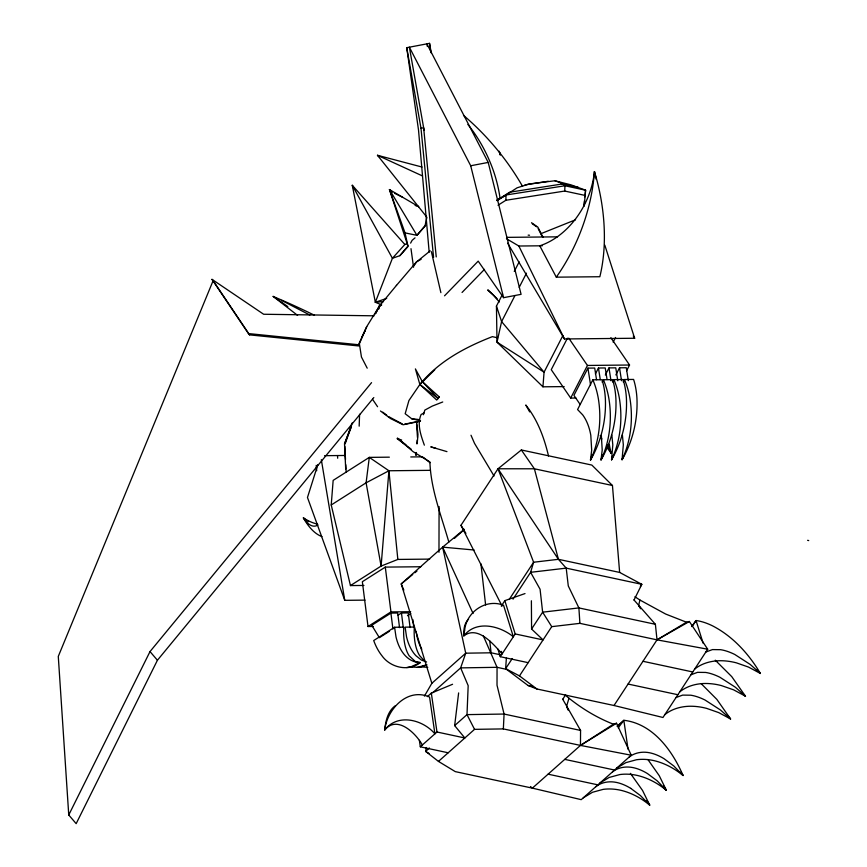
<?xml version="1.0" encoding="UTF-8"?>
<svg xmlns="http://www.w3.org/2000/svg" width="867" height="867" viewBox="0 0 867 867"><rect width="100%" height="100%" fill="white"/><g stroke="black" fill="none" stroke-linecap="round" stroke-linejoin="round"><path stroke-width="1.3" d="M438.973 552.29L439.081 506.556M562.683 699.17L580.565 730.426L580.457 745.414L532.381 788.136L455.273 771.619L438.464 761.41L425.621 751.386L426.358 747.506M359.166 426.163L359.588 414.253M498.005 205.23L505.862 200.277L506.068 194.977L517.1 187.814L529.022 184.01L554.837 180.77L560.071 182.514L564.948 185.766L585.604 190.198L584.206 206.14M505.862 200.277L564.731 191.054L564.948 185.766L506.068 194.977L497.094 200.645M379.15 308.739L379.258 306.192L396.533 285.308M616.524 723.23L580.457 745.414L613.435 724.205L616.524 723.23L631.241 755.222L580.457 745.414L503.348 728.909L504.074 714.05L497.019 685.223L497.051 667.319L483.212 635.598M506.382 658.183L505.624 668.663L528.068 685.494L536.911 688.983L614.02 705.5L662.962 717.486L707.689 649.21L689.373 621.498L686.491 622.224L657.013 639.857L614.02 705.5M363.934 585.442L350.452 585.583L331.227 504.984L333.156 480.383L369.299 457.375L389.359 457.169M564.157 386.595L542.937 386.812L544.064 372.192L562.835 335.659M429.674 559.107L397.845 559.432L381.101 566.075L366.102 482.8L369.299 457.375L388.925 470.759L381.101 566.075L350.452 585.583M415.9 455.359L416.127 452.812M416.908 443.893L417.244 440.078M417.471 437.532L416.583 424.342M416.182 455.034L416.409 452.487M417.19 443.568L417.97 434.649L416.583 421.351M423.421 414.74L424.819 410.102L432.243 406.103L442.734 401.985M583.968 204.84L584.412 200.851M584.857 196.852L585.604 190.198L570.963 184.844L554.837 180.77M419.368 740.342L420.3 746.812L436.979 732.008L464.842 737.98L454.644 725.603L458.632 692.917M426.911 217.238L425.047 225.702L416.94 235.336L405.03 232.887L389.467 189.58L418.739 206.682L415.141 205.436M639.944 607.68L638.676 605.296L639.922 600.029L634.904 596.767M344.795 443.319L352.165 422.944M591.923 455.142L590.481 460.074C601.264 441.563 606.369 419.845 605.35 398.462A61.904 34.322 -79.1 0 0 602.012 379.746L592.833 379.844L577.574 409.549L582.667 414.838A39.871 23.81 89.2 0 1 590.795 435.245L591.684 450.136L590.481 460.074C599.422 441.032 601.698 419.205 598.328 398.538A60.051 33.813 -89 0 0 592.833 379.844M602.457 455.034L601.015 459.965C611.788 441.455 616.892 419.736 615.884 398.354A61.904 34.322 -79.1 0 0 612.546 379.638L603.367 379.735L602.142 382.119M612.622 456.161L611.538 459.857C622.322 441.346 627.426 419.628 626.408 398.246A61.904 34.322 -79.1 0 0 623.07 379.54L613.89 379.627L612.666 382.011M623.145 456.053L622.062 459.748C632.845 441.238 637.949 419.52 636.931 398.137A61.904 34.322 -79.1 0 0 633.593 379.432L624.413 379.518L623.2 381.903M566.639 706.074L568.069 709.802L566.639 706.074L568.99 698.228L565.262 695.15M317.864 464.582L307.471 497.485L344.763 600.332L365.007 600.127M350.03 430.379L351.395 426.553M345.196 443.774L351.579 425.578M375.942 313.02L379.529 305.867L366.492 327.032L359.393 343.765L361.452 357.031L367.207 368.172M381.534 304.848L375.346 302.258L392.415 258.279L404.835 244.472L407.306 243.605M349.748 430.704L344.513 443.655L345.695 468.971M374.111 315.816L263.644 314.255L212.003 279.358L213.13 280.67L58.284 656.406L68.753 814.98L76.166 823.65L157.426 660.242L373.818 397.563M358.309 345.142L366.763 326.696M634.026 600.018L641.818 584.325L619.645 572.426L558.424 559.313L533.606 562.228L509.211 599.455M68.753 814.98L150.013 651.572L371.553 382.64M375.378 313.908L379.258 306.192L381.469 304.707M361.853 337.155L365.44 330.143M542.937 386.812L497.008 342.162L496.444 306.105L502.589 294.151M514.261 271.425L519.17 261.867M514.944 295.604L501.603 321.592L497.008 342.162L544.064 372.192L501.603 321.592L496.444 306.105M519.192 287.345L526.475 273.17M567.408 338.206L551.249 369.678L570.681 398.083L575.948 398.029M570.681 398.083L587.447 365.451L568.752 338.141M596.529 379.681L594.708 368.052L587.934 368.128L573.932 395.363L580.164 404.466M595.412 373.937L598.458 368.02L605.242 367.944L607.063 379.573M613.153 342.172L615.57 337.458M605.339 375.021L608.981 367.911L615.765 367.836L617.792 380.754M615.863 374.912L619.515 367.803L626.288 367.727L628.315 380.646M626.559 370.848L629.55 365.018L610.867 337.707M410.611 243.118L412.107 240.332L415.033 237.851M424.418 696.103L431.842 683.294L465.72 653.187L491.101 652.797L500.226 654.748M562.759 699.301L565.587 694.781M502.08 606.076L460.973 525.304L498.005 468.776L521.349 449.973L591.836 465.07L612.449 485.498L619.645 572.426M501.289 606.066L504.832 600.647L525.012 593.57M513.036 599.151L530.615 572.318L533.606 562.228L498.005 468.776L534.386 468.787L612.449 485.498M528.144 662.659L500.281 656.698L515.193 633.94L504.832 600.647M512.256 658.552L505.624 668.663L519.474 675.902L536.911 688.983M515.193 633.94L543.056 639.9L531.579 629.041L542.634 612.178L540.076 589.246L530.615 572.318L566.205 568.134L641.818 584.325L640.355 586.569M519.474 675.902L551.737 626.657L579.904 623.351L657.013 639.857L707.689 649.21M692.419 625.963L696.049 620.534A54.263 29.185 45.1 0 1 712.685 625.92C732.973 636.421 748.871 653.989 760.402 673.475L748.514 667.081L736.289 662.811A49.452 32.057 25.2 0 0 718.494 660.762C709.943 661.131 701.316 663.667 694.619 669.151M413.635 266.212L416.583 261.78L421.134 259.298M421.275 383.106L422.305 381.588C440.88 360.173 466.348 346.789 492.391 336.645L497.625 337.827M691.725 626.581L696.049 620.534L703.104 643.206M618.225 727.868L623.828 720.282C652.862 723.685 672.337 750.508 683.066 775.521C674.613 768.541 664.761 763.144 654.043 760.641A49.452 38.007 34.2 0 0 636.508 759.741L625.866 762.646L616.632 768.205M383.431 301.608L375.346 302.258L352.273 185.278L392.415 258.279L399.85 255.678L407.945 246.044L405.03 232.887M396.382 285.492L416.312 262.116L430.216 250.845M468.548 619.168C464.073 623.438 463.563 630.081 463.812 635.912C477.793 625.096 493.399 644.246 502.123 653.881L501.343 651.355M425.589 225.528L416.94 235.336L389.467 189.58L392.328 192.171M399.85 255.678L407.826 246.802M444.543 295.81L478.194 261.14L503.575 297.674L521.089 294.336L488.208 162.422L426.889 43.859L427.355 46.493M462.046 292.472L484.49 269.355M434.768 369.786L419.866 384.493L408.921 400.532L405.182 413.722L411.76 418.794L420.495 420.679M464.257 529.293L442.636 547.131L401.226 583.914L431.842 683.294M454.384 538.396L463.401 530.387M427.409 696.613L431.322 693.123L452.574 684.269M432.687 692.733L460.648 667.883L465.72 653.187L442.636 547.131L474.13 550.014M429.414 748.015L425.621 751.386L429.035 753.466M454.644 725.603L466.999 714.625L504.074 714.05L580.565 730.426M438.464 761.41L474.542 729.353L503.348 728.909M617.076 726.275L623.828 720.282L628.033 749.175M617.976 725.961L622.809 721.669M631.241 755.222L581.226 799.656L532.381 788.136L530.474 786.542M395.211 705.792C387.69 711.341 385.587 721.225 384.72 730.003C397.53 713.064 422.793 719.502 434.909 733.84L429.566 697.057C407.457 687.238 387.094 709.152 384.72 730.003C397.097 714.852 415.694 733.124 422.37 744.981M412.757 574.485L401.226 583.914L403.838 590.145M414.849 572.773L416.951 571.06M679.717 691.909C686.404 686.426 695.031 683.89 703.581 683.521A49.452 32.057 25.2 0 1 721.377 685.569L733.612 689.839L745.49 696.223L731.748 676.628L715.264 660.199M664.805 714.668C671.502 709.184 680.129 706.648 688.669 706.28A49.452 32.057 25.2 0 1 706.475 708.328L718.7 712.598L730.588 718.981L716.846 699.387L701.305 683.792M599.953 783.02L609.187 777.45L619.829 774.556A49.452 38.007 34.2 0 1 637.375 775.456C648.082 777.959 657.945 783.345 666.398 790.325L659.234 775.672L647.898 759.535M583.285 797.824L592.519 792.265L603.161 789.371A49.452 38.007 34.2 0 1 620.707 790.26C631.414 792.774 641.277 798.16 649.73 805.14L642.555 790.476L630.407 773.375M629.171 757.054C634.882 752.534 642.566 751.342 649.6 752.773A49.452 29.771 54.2 0 1 664.1 758.744L673.822 765.994L683.066 775.521L680.931 772.194M612.503 771.868C618.214 767.338 625.898 766.157 632.921 767.588A49.452 29.771 54.2 0 1 647.432 773.548L657.153 780.809L666.398 790.325L663.548 785.892M595.835 786.683C601.546 782.153 609.23 780.961 616.253 782.392A49.452 29.771 54.2 0 1 630.753 788.363M331.227 504.984L366.102 482.8L388.925 470.759L429.913 470.337M420.82 566.747L385.295 567.105L362.352 581.714L368.009 626.516L373.265 626.462M368.009 626.516L390.941 611.907L410.687 611.712M399.546 627.654L397.704 613.023L390.919 613.099L371.77 625.291L379.378 637.678L389.543 631.209M398.072 615.137L401.454 612.991L408.227 612.926L410.08 627.545M407.468 615.754L410.85 613.598M394.593 627.253L373.71 640.54A60.051 37.032 -85.4 0 0 382.033 655.864C390.443 667.633 408.617 671.979 420.289 662.551L415.347 661.554L409.148 655.777A41.822 20.472 -79.8 0 1 403.621 632.076L403.773 627.155L394.593 627.253L396.002 636.898A39.871 24.98 -88.8 0 0 405.398 655.82C409.246 659.874 414.599 662.702 420.289 662.551L411.294 666.669L406.731 667.536M496.845 200.299L509.633 192.225L562.51 183.945L578.332 187.337M496.769 200.342L506.014 195.129M689.373 621.498L657.013 639.857L655.387 624.294L633.94 599.91M381.426 304.967L379.258 306.192L381.621 305.097M424.158 412.876L421.102 414.513C416.778 424.494 420.994 435.537 424.353 445.161M705.846 652.017L712.446 649.589L720.575 649.686A49.452 23.832 44.3 0 1 734.826 654.498L750.237 664.458L760.402 673.475L757.064 669.801M690.934 674.775L697.534 672.348L705.662 672.445A49.452 23.832 44.3 0 1 719.913 677.257L735.335 687.217L745.49 696.223L743.821 694.391M676.032 697.534L682.622 695.106L690.761 695.204A49.452 23.832 44.3 0 1 705.012 700.016L720.423 709.965L730.588 718.981L728.085 716.24M427.03 664.891L419.411 667.406L409.397 666.886M540.867 233.7L575.569 219.774M426.358 664.891L417.255 667.427M375.346 302.258L386.715 298.411M404.705 424.169L420.506 420.907M420.235 421.232L403.112 424.776L390.432 418.49L380.45 410.98M429.176 252.21L418.512 130.007L406.731 47.696L429.544 43.35L431.181 52.594M433.576 257.412L420.994 128.294L423.649 127.785L424.256 130.408M436.231 256.903L423.649 127.785L409.376 47.197L470.705 165.76L488.208 162.422M524.958 184.899L548.204 181.257M506.783 237.363L557.546 236.843M506.447 238.718L518.845 246.022L542.374 245.784M556.3 277.169L599.845 276.725A136.206 79.049 75.9 0 0 594.437 171.568A71.549 52.464 -63.7 0 1 539.773 245.805L556.3 277.169A140.324 89.529 -67.8 0 0 594.437 171.568A68.482 34.658 75.8 0 1 596.268 179.469M507.607 243.161L564.45 338.964L634.655 338.249L604.808 245.144M587.447 365.451L629.55 365.018M324.551 455.684L345.337 455.468M410.752 456.952L422.782 456.822M427.778 667.319L419.921 666.777M528.155 235.141L529.542 235.239M411.76 418.794L418.436 419.455M212.003 279.358L248.461 333.567L358.927 344.773M248.461 333.567L249.577 334.879L358.71 345.955M564.731 191.054L585.398 195.487M807.6 540.336L808.716 540.575M655.387 624.294L578.885 607.919L542.634 612.178L551.737 626.657M642.967 661.293L692.776 671.968M628.066 684.052L677.875 694.727M507.477 669.552L497.051 667.319L460.648 667.883L468.18 685.667L466.999 714.625L474.542 729.353M528.068 685.494L533.346 686.631M564.753 759.373L614.562 770.037M420.3 746.812L448.174 752.784M548.085 774.177L597.894 784.852M426.586 661.987L421.47 660.09L415.922 655.701A39.871 24.98 -88.8 0 1 406.536 636.801L405.117 627.144L414.296 627.047L414.155 631.967A41.822 20.472 -79.8 0 0 419.682 655.669L423.616 660.069M422.012 167.038L377.481 155.291L426.076 216.186M435.906 448.358L430.78 446.852L446.96 451.631M401.659 440.024L397.14 438.659L411.131 449.095M686.491 622.224L665.65 614.042L639.922 600.029M613.435 724.205C597.363 717.952 582.461 708.935 568.99 698.228M297.598 315.393L273.148 296.427L281.927 300.188A231.63 67.062 23.4 0 1 308.034 312.12L314.461 315.252M422.5 175.947L377.481 155.291L379.453 156.829M281.688 300.416L309.833 315.046M394.583 193.287L402.472 197.177M402.234 423.876L388.709 416.659M630.753 788.363L640.475 795.613L649.73 805.14L646.88 800.707M531.525 222.711L537.876 227.154L543.078 237.395M532.305 223.784L536.532 226.742M382.726 412.15L386.715 415.152M405.886 444.76L397.379 438.106L412.952 451.555L429.902 461.927C430.823 489.508 441.357 515.778 448.835 542.07M423.811 457.668L429.956 462.696M488.034 289.86L497.105 298.757M487.753 290.196L493.507 295.224L499.316 301.987M404.835 244.472L352.273 185.278L353.107 187.705M498.005 468.776L558.424 559.313L566.205 568.134L568.286 585.94L578.885 607.919L579.904 623.351M150.013 651.572L157.426 660.242M467.877 124.447C479.05 138.352 487.644 154.261 493.518 171.081A143.434 123.006 47.7 0 1 500.064 198.272M521.349 449.973L534.386 468.787L558.424 559.313M372.539 399.275L377.568 406.721M213.13 280.67L249.577 334.879M606.705 447.155L611.268 453.3A41.432 18.196 88.9 0 1 609.284 444.207M460.973 525.304L465.904 533.389M633.278 335.941L634.655 338.249M494.049 475.994L474.52 443.351L470.998 435.234M638.676 605.296L640.68 608.764M529.694 411.912L525.781 405.008C537.616 419.823 544.194 437.716 548.518 455.988M609.393 449.865L611.268 453.3L607.626 444.944M390.735 191.921L389.467 189.58L407.945 246.044M538.169 228.617L542.222 236.593M518.845 246.022L564.45 338.964M600.202 435.581L601.85 439.005M442.636 547.131L473.068 613.478M431.387 251.69L440.87 292.645M497.918 649.112L500.281 656.698M470.705 165.76L503.575 297.674M416.171 631.945L417.06 636.692A39.871 24.98 -88.8 0 0 421.796 649.22M406.731 47.696L420.994 128.294M321.332 459.705L344.763 600.332M619.515 367.803L621.531 380.711M608.981 367.911L611.007 380.819M598.458 368.02L600.278 379.638M587.934 368.128L590.557 384.915M431.322 693.123L436.979 732.008M429.544 43.35L430.877 52.638M410.991 248.677L413.537 267.253M622.376 434.92L623.33 444.782L622.062 459.748C631.003 440.707 633.278 418.88 629.908 398.213A60.051 33.813 -89 0 0 624.413 379.518M611.853 435.028L612.806 444.89L611.538 459.857C620.479 440.815 622.755 418.989 619.385 398.321A60.051 33.813 -89 0 0 613.89 379.627M601.33 435.136L602.207 450.027L601.015 459.965C609.956 440.924 612.232 419.097 608.862 398.43A60.051 33.813 -89 0 0 603.367 379.735M412.811 619.526L413.819 627.513M401.454 612.991L403.296 627.621M385.295 567.105L390.941 611.907M390.919 613.099L392.935 629.052M480.903 563.778L485.618 604.971M489.736 640.843L491.101 652.797M388.925 470.759L397.845 559.432M316.206 465.373L316.693 470.716M346.204 472.342L345.77 464.701M337.512 455.554L337.675 458.231M344.817 446.332L345.5 459.456M531.384 600.777L531.579 629.041M463.509 115.376A235.651 205.446 47.7 0 1 522.563 186.394M273.159 296.384A235.651 74.009 36.1 0 1 287.822 306.625M308.598 521.663A136.206 103.086 86.9 0 1 303.363 517.87A68.482 53.559 -86 0 0 317.56 524.177M317.929 524.958A71.549 21.166 83.8 0 1 303.363 517.87A140.324 49.181 -88.4 0 0 321.95 536.575M500.118 154.879A83.297 53.732 -89.9 0 0 499.186 151.194A83.297 52.508 83.3 0 1 500.357 154.868M464.614 630.211L463.812 635.912C475.994 619.84 499.815 625.681 513.34 636.746L503.554 605.264C485.899 598.382 466.522 611.874 464.614 630.211M439.309 396.956L436.708 400.055L419.866 384.493L415.401 368.898L422.305 381.588L438.225 398.603L419.866 384.493L422.305 381.588L439.309 396.956"/></g></svg>
